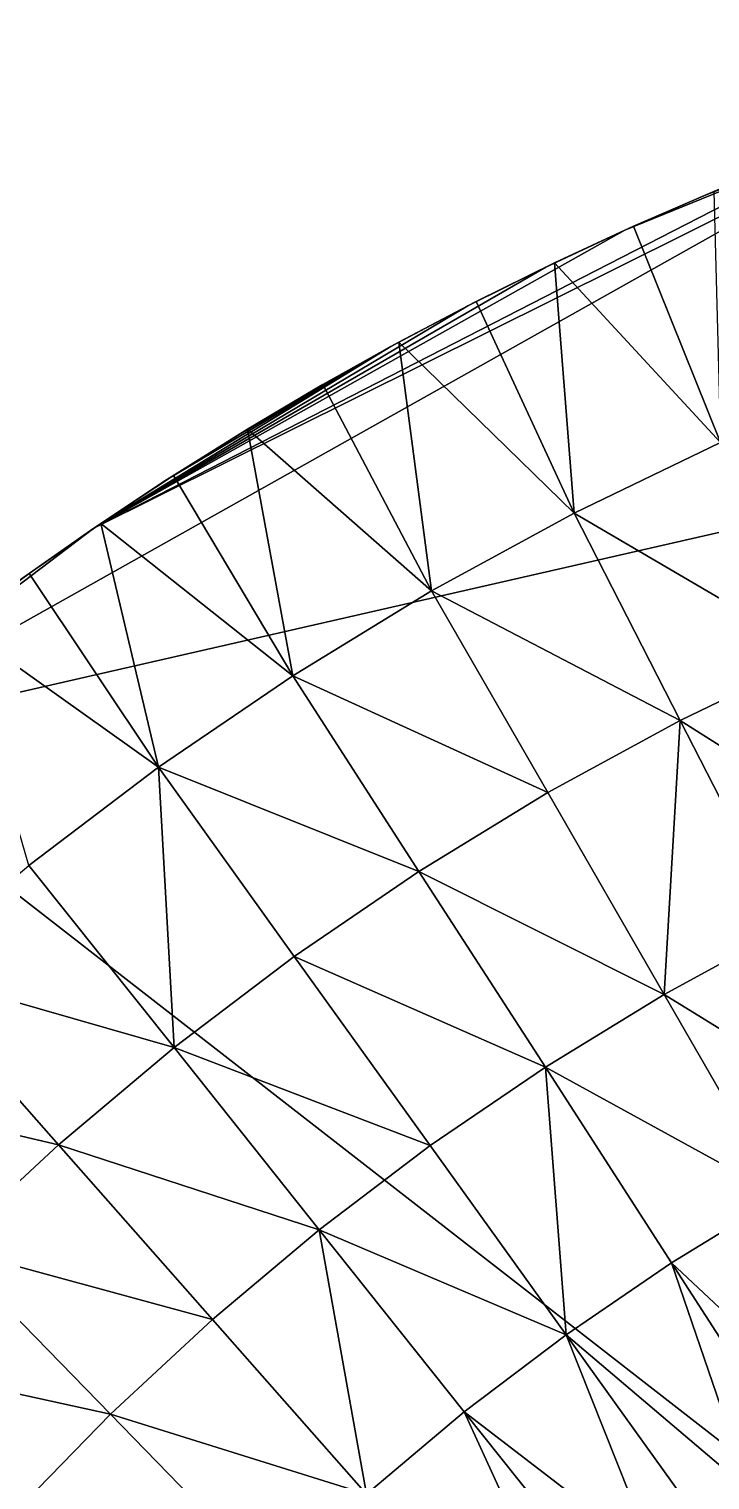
# Model space of a CAD drawing. Header units: millimetres. Extents: x -3750 to 5350, y -3750 to 3750.
# Drawn here: x -2182 to -1451, y 2077 to 3634 of the extents above; entities that cross this region are included whole.
import ezdxf

# ---------------------------------------------------------------- set-up
doc = ezdxf.new("R2010")
doc.units = ezdxf.units.MM
doc.header["$MEASUREMENT"] = 0
doc.layers.add('MESH_3D', color=2, linetype='CONTINUOUS')

msp = doc.modelspace()

# ---------------------------------------------------------------- linework, layer by layer
at = {"layer": 'MESH_3D'}
for points in [[(925.3, 3634, 32500), (-2410.5, 2872.7, 32500), (3378.6, -1627.1, 32500)], [(925.3, 3634, 32500), (-1194.3, 3554.7, 32500), (-2410.5, 2872.7, 32500)], [(-1194.3, 3554.7, 32500), (-2112.5, 3098.4, 32500), (-2410.5, 2872.7, 32500)], [(-1194.3, 3554.7, 32500), (-1282.6, 3523.8, 32500), (-2112.5, 3098.4, 32500)], [(-1282.6, 3523.8, 32500), (-1542.3, 3418.1, 32500), (-2112.5, 3098.4, 32500)], [(-1282.6, 3523.8, 32500), (-1456.6, 3455.5, 32500), (-1542.3, 3418.1, 32500)], [(-1282.6, 3523.8, 32500), (-1370, 3490.8, 32500), (-1456.6, 3455.5, 32500)], [(-1456.6, 3455.5, 32500), (-1370, 3490.8, 32500), (-1446.8, 3459.7, 25000)], [(-1439.5, 3190.3, 24800), (-1532.8, 3422.4, 25000), (-1446.8, 3459.7, 25000)], [(-1456.6, 3455.5, 32500), (-1446.8, 3459.7, 25000), (-1532.8, 3422.4, 25000)], [(-1542.3, 3418.1, 32500), (-1456.6, 3455.5, 32500), (-1532.8, 3422.4, 25000)], [(-1542.3, 3418.1, 32500), (-1627.1, 3378.6, 32500), (-2112.5, 3098.4, 32500)], [(-1627.1, 3378.6, 32500), (-1542.3, 3418.1, 32500), (-1617.8, 3383.1, 25000)], [(-1439.5, 3190.3, 24800), (-1617.8, 3383.1, 25000), (-1532.8, 3422.4, 25000)], [(-1542.3, 3418.1, 32500), (-1532.8, 3422.4, 25000), (-1617.8, 3383.1, 25000)], [(-1596.7, 3114.6, 24800), (-1701.9, 3341.6, 25000), (-1617.8, 3383.1, 25000)], [(-1627.1, 3378.6, 32500), (-1617.8, 3383.1, 25000), (-1701.9, 3341.6, 25000)], [(-1596.7, 3114.6, 24800), (-1617.8, 3383.1, 25000), (-1439.5, 3190.3, 24800)], [(-1627.1, 3378.6, 32500), (-1710.8, 3337, 32500), (-2112.5, 3098.4, 32500)], [(-1710.8, 3337, 32500), (-1627.1, 3378.6, 32500), (-1701.9, 3341.6, 25000)], [(-1710.8, 3337, 32500), (-1793.5, 3293.3, 32500), (-2112.5, 3098.4, 32500)], [(-1793.5, 3293.3, 32500), (-1710.8, 3337, 32500), (-1784.9, 3298, 25000)], [(-1596.7, 3114.6, 24800), (-1784.9, 3298, 25000), (-1701.9, 3341.6, 25000)], [(-1710.8, 3337, 32500), (-1701.9, 3341.6, 25000), (-1784.9, 3298, 25000)], [(-1793.5, 3293.3, 32500), (-2034.5, 3150.1, 32500), (-2112.5, 3098.4, 32500)], [(-1793.5, 3293.3, 32500), (-1955.4, 3199.8, 32500), (-2034.5, 3150.1, 32500)], [(-1793.5, 3293.3, 32500), (-1875, 3247.6, 32500), (-1955.4, 3199.8, 32500)], [(-1875, 3247.6, 32500), (-1793.5, 3293.3, 32500), (-1866.7, 3252.4, 25000)], [(-1750, 3031.1, 24800), (-1866.7, 3252.4, 25000), (-1784.9, 3298, 25000)], [(-1793.5, 3293.3, 32500), (-1784.9, 3298, 25000), (-1866.7, 3252.4, 25000)], [(-1750, 3031.1, 24800), (-1784.9, 3298, 25000), (-1596.7, 3114.6, 24800)], [(-1955.4, 3199.8, 32500), (-1875, 3247.6, 32500), (-1947.4, 3204.7, 25000)], [(-1750, 3031.1, 24800), (-1947.4, 3204.7, 25000), (-1866.7, 3252.4, 25000)], [(-1875, 3247.6, 32500), (-1866.7, 3252.4, 25000), (-1947.4, 3204.7, 25000)], [(-2034.5, 3150.1, 32500), (-1955.4, 3199.8, 32500), (-2026.9, 3155, 25000)], [(-1898.9, 2940.1, 24800), (-2026.9, 3155, 25000), (-1947.4, 3204.7, 25000)], [(-1955.4, 3199.8, 32500), (-1947.4, 3204.7, 25000), (-2026.9, 3155, 25000)], [(-1898.9, 2940.1, 24800), (-1947.4, 3204.7, 25000), (-1750, 3031.1, 24800)], [(-1596.7, 3114.6, 24800), (-1439.5, 3190.3, 24800), (-1336.7, 2962.4, 24600)], [(-2112.5, 3098.4, 32500), (-2034.5, 3150.1, 32500), (-2105.1, 3103.4, 25000)], [(-1898.9, 2940.1, 24800), (-2105.1, 3103.4, 25000), (-2026.9, 3155, 25000)], [(-2034.5, 3150.1, 32500), (-2026.9, 3155, 25000), (-2105.1, 3103.4, 25000)], [(-1750, 3031.1, 24800), (-1596.7, 3114.6, 24800), (-1482.7, 2892.1, 24600)], [(-1596.7, 3114.6, 24800), (-1336.7, 2962.4, 24600), (-1482.7, 2892.1, 24600)], [(-2043.1, 2841.8, 24800), (-2182, 3049.8, 25000), (-2105.1, 3103.4, 25000)], [(-2112.5, 3098.4, 32500), (-2105.1, 3103.4, 25000), (-2182, 3049.8, 25000)], [(-2043.1, 2841.8, 24800), (-2105.1, 3103.4, 25000), (-1898.9, 2940.1, 24800)], [(-2112.5, 3098.4, 32500), (-2189, 3044.8, 32500), (-2410.5, 2872.7, 32500)], [(-2189, 3044.8, 32500), (-2112.5, 3098.4, 32500), (-2182, 3049.8, 25000)], [(-2043.1, 2841.8, 24800), (-2257.6, 2994.3, 25000), (-2182, 3049.8, 25000)], [(-2189, 3044.8, 32500), (-2182, 3049.8, 25000), (-2257.6, 2994.3, 25000)], [(-1898.9, 2940.1, 24800), (-1750, 3031.1, 24800), (-1625, 2814.6, 24600)], [(-1750, 3031.1, 24800), (-1482.7, 2892.1, 24600), (-1625, 2814.6, 24600)], [(-2182.2, 2736.4, 24800), (-2257.6, 2994.3, 25000), (-2043.1, 2841.8, 24800)], [(-1482.7, 2892.1, 24600), (-1336.7, 2962.4, 24600), (-1233.9, 2734.5, 24400)], [(-2043.1, 2841.8, 24800), (-1898.9, 2940.1, 24800), (-1763.3, 2730.1, 24600)], [(-1898.9, 2940.1, 24800), (-1625, 2814.6, 24600), (-1763.3, 2730.1, 24600)], [(-1625, 2814.6, 24600), (-1482.7, 2892.1, 24600), (-1500, 2598.1, 24400)], [(-1482.7, 2892.1, 24600), (-1368.6, 2669.6, 24400), (-1500, 2598.1, 24400)], [(-1482.7, 2892.1, 24600), (-1233.9, 2734.5, 24400), (-1368.6, 2669.6, 24400)], [(-2410.5, 2872.7, 32500), (-2264.3, -2989.2, 32500), (-1955.4, -3199.8, 32500)], [(3378.6, -1627.1, 32500), (-2410.5, 2872.7, 32500), (-1955.4, -3199.8, 32500)], [(-2182.2, 2736.4, 24800), (-2043.1, 2841.8, 24800), (-2026.3, 2541, 24600)], [(-2043.1, 2841.8, 24800), (-1897.2, 2638.8, 24600), (-2026.3, 2541, 24600)], [(-2043.1, 2841.8, 24800), (-1763.3, 2730.1, 24600), (-1897.2, 2638.8, 24600)], [(-1763.3, 2730.1, 24600), (-1625, 2814.6, 24600), (-1500, 2598.1, 24400)], [(-2315.9, 2624.2, 24800), (-2182.2, 2736.4, 24800), (-2026.3, 2541, 24600)], [(-1897.2, 2638.8, 24600), (-1763.3, 2730.1, 24600), (-1627.6, 2520.1, 24400)], [(-1763.3, 2730.1, 24600), (-1500, 2598.1, 24400), (-1627.6, 2520.1, 24400)], [(-1500, 2598.1, 24400), (-1368.6, 2669.6, 24400), (-1254.6, 2447.1, 24200)], [(-2026.3, 2541, 24600), (-1897.2, 2638.8, 24600), (-1751.2, 2435.8, 24400)], [(-1897.2, 2638.8, 24600), (-1627.6, 2520.1, 24400), (-1751.2, 2435.8, 24400)], [(-2443.8, 2505.5, 24800), (-2315.9, 2624.2, 24800), (-2150.5, 2436.8, 24600)], [(-2315.9, 2624.2, 24800), (-2026.3, 2541, 24600), (-2150.5, 2436.8, 24600)], [(-1627.6, 2520.1, 24400), (-1500, 2598.1, 24400), (-1375, 2381.6, 24200)], [(-1500, 2598.1, 24400), (-1254.6, 2447.1, 24200), (-1375, 2381.6, 24200)], [(-2150.5, 2436.8, 24600), (-2026.3, 2541, 24600), (-1870.5, 2345.5, 24400)], [(-2026.3, 2541, 24600), (-1751.2, 2435.8, 24400), (-1870.5, 2345.5, 24400)], [(-1751.2, 2435.8, 24400), (-1627.6, 2520.1, 24400), (-1605.3, 2232.8, 24200)], [(-1627.6, 2520.1, 24400), (-1375, 2381.6, 24200), (-1492, 2310.1, 24200)], [(-1627.6, 2520.1, 24400), (-1492, 2310.1, 24200), (-1605.3, 2232.8, 24200)], [(-2443.8, 2505.5, 24800), (-2150.5, 2436.8, 24600), (-2269.3, 2326.6, 24600)], [(-2269.3, 2326.6, 24600), (-2150.5, 2436.8, 24600), (-1985.1, 2249.3, 24400)], [(-2150.5, 2436.8, 24600), (-1870.5, 2345.5, 24400), (-1985.1, 2249.3, 24400)], [(-1870.5, 2345.5, 24400), (-1751.2, 2435.8, 24400), (-1605.3, 2232.8, 24200)], [(-1492, 2310.1, 24200), (-1375, 2381.6, 24200), (-1303.6, 2133.2, 24000)], [(-1985.1, 2249.3, 24400), (-1870.5, 2345.5, 24400), (-1819.6, 2061.9, 24200)], [(-1870.5, 2345.5, 24400), (-1605.3, 2232.8, 24200), (-1714.6, 2150, 24200)], [(-1870.5, 2345.5, 24400), (-1714.6, 2150, 24200), (-1819.6, 2061.9, 24200)], [(-2382.4, 2210.6, 24600), (-2269.3, 2326.6, 24600), (-2094.7, 2147.6, 24400)], [(-2269.3, 2326.6, 24600), (-1985.1, 2249.3, 24400), (-2094.7, 2147.6, 24400)], [(-1605.3, 2232.8, 24200), (-1492, 2310.1, 24200), (-1408.3, 2065.6, 24000)], [(-1492, 2310.1, 24200), (-1303.6, 2133.2, 24000), (-1356.4, 2100.1, 24000)], [(-1492, 2310.1, 24200), (-1356.4, 2100.1, 24000), (-1408.3, 2065.6, 24000)], [(-2094.7, 2147.6, 24400), (-1985.1, 2249.3, 24400), (-1819.6, 2061.9, 24200)], [(-1714.6, 2150, 24200), (-1605.3, 2232.8, 24200), (-1509.5, 1992.8, 24000)], [(-1605.3, 2232.8, 24200), (-1408.3, 2065.6, 24000), (-1459.4, 2029.8, 24000)], [(-1605.3, 2232.8, 24200), (-1459.4, 2029.8, 24000), (-1509.5, 1992.8, 24000)], [(-2382.4, 2210.6, 24600), (-2094.7, 2147.6, 24400), (-2199.2, 2040.5, 24400)], [(-1819.6, 2061.9, 24200), (-1714.6, 2150, 24200), (-1607, 1915.1, 24000)], [(-1714.6, 2150, 24200), (-1509.5, 1992.8, 24000), (-1558.7, 1954.6, 24000)], [(-1714.6, 2150, 24200), (-1558.7, 1954.6, 24000), (-1607, 1915.1, 24000)], [(-2199.2, 2040.5, 24400), (-2094.7, 2147.6, 24400), (-1920.2, 1968.6, 24200)], [(-2094.7, 2147.6, 24400), (-1819.6, 2061.9, 24200), (-1920.2, 1968.6, 24200)]]:
    msp.add_3dface(points, dxfattribs=at)

doc.saveas('drawing.dxf')
